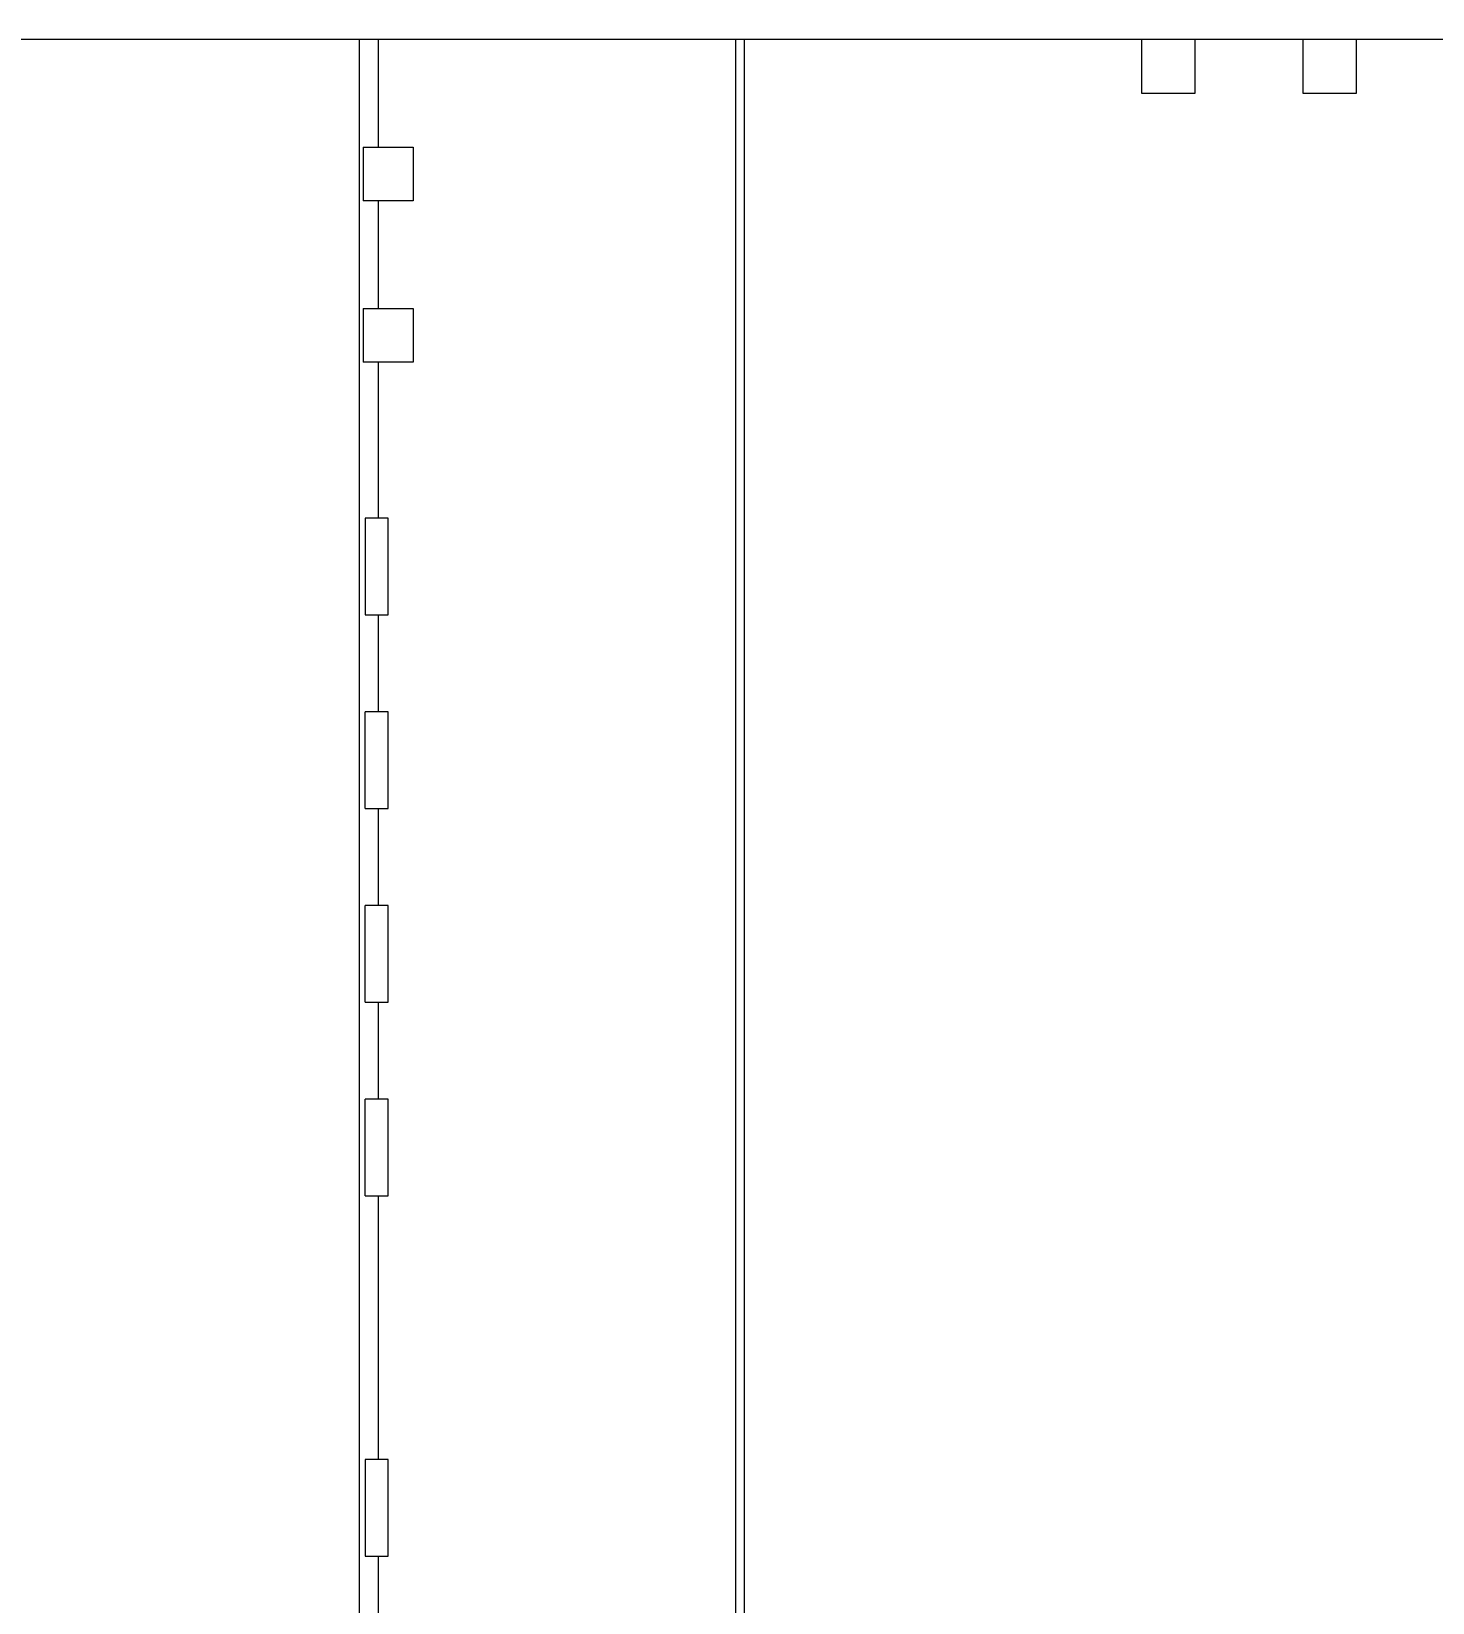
# Model space of a CAD drawing. Header units: inches. Extents: x 2395 to 4256, y 1126 to 1576.
# Drawn here: x 2580.65 to 2606.69, y 1431.25 to 1460.46 of the extents above; entities that cross this region are included whole.
import ezdxf

# ---------------------------------------------------------------- set-up
doc = ezdxf.new("R2010")
doc.units = ezdxf.units.IN
doc.header["$LTSCALE"] = 15
doc.styles.get("Standard").update_dxf_attribs({"font": 'txt', "bigfont": 'gbcbig.shx'})
doc.dimstyles.new('3', dxfattribs={"dimtxt": 3, "dimasz": 1, "dimexe": 0.18, "dimexo": 0.0625, "dimgap": 0.09, "dimtad": 0, "dimdsep": 46, "dimtxsty": 'Standard', "dimcen": 1, "dimclrd": 3, "dimclre": 3, "dimadec": 0, "dimazin": 2, "dimtfac": 1, "dimtofl": 0, "dimtmove": 0, "dimatfit": 3, "dimfxl": 1, "dimtolj": 1, "dimtzin": 0, "dimarcsym": 0})

# ---------------------------------------------------------------- blocks, each defined once
blk = doc.blocks.new('*D407')
at = {"color": 3, "lineweight": -2}
for p, q in [((2573.779, 1460.377), (2573.779, 1467.749)), ((2656.779, 1460.377), (2656.779, 1467.749)), ((2574.779, 1467.569), (2612.689, 1467.569)), ((2655.779, 1467.569), (2617.869, 1467.569))]:
    blk.add_line(p, q, dxfattribs=at)
at = {"color": 3}
for points in [[(2574.779, 1467.736), (2574.779, 1467.402), (2573.779, 1467.569)], [(2655.779, 1467.736), (2655.779, 1467.402), (2656.779, 1467.569)]]:
    blk.add_solid(points, dxfattribs=at)
at = {"layer": 'Defpoints', "color": 0}
for p in [(2573.779, 1467.569), (2573.779, 1460.314), (2656.779, 1460.314)]:
    blk.add_point(p, dxfattribs=at)
at = {"color": 0, "insert": (2615.279, 1467.569), "char_height": 3, "attachment_point": 5}
blk.add_mtext('\\A1;83', dxfattribs=at)

msp = doc.modelspace()

# ---------------------------------------------------------------- linework, layer by layer
at = {"color": 7, "linetype": 'Continuous', "lineweight": 15}
for p, q in [((2656.779, 1460.314), (2573.779, 1460.314)), ((2586.742, 1460.314), (2586.742, 1306.814)), ((2587.092, 1460.314), (2587.092, 1458.314)), ((2593.737, 1460.314), (2593.737, 1306.814)), ((2593.895, 1460.314), (2593.895, 1306.814)), ((2601.279, 1460.314), (2601.279, 1459.314)), ((2602.279, 1459.314), (2602.279, 1460.314)), ((2604.279, 1460.314), (2604.279, 1459.314)), ((2605.279, 1459.314), (2605.279, 1460.314)), ((2601.279, 1459.314), (2602.279, 1459.314)), ((2604.279, 1459.314), (2605.279, 1459.314)), ((2586.816, 1458.314), (2586.816, 1457.314)), ((2586.816, 1458.314), (2587.742, 1458.314)), ((2587.742, 1458.314), (2587.742, 1457.314)), ((2587.742, 1457.314), (2586.816, 1457.314)), ((2587.092, 1457.314), (2587.092, 1455.314)), ((2586.816, 1455.314), (2586.816, 1454.314)), ((2586.816, 1455.314), (2587.742, 1455.314)), ((2587.742, 1455.314), (2587.742, 1454.314)), ((2587.742, 1454.314), (2586.816, 1454.314)), ((2587.092, 1454.314), (2587.092, 1451.414)), ((2587.092, 1451.414), (2586.853, 1451.414)), ((2586.853, 1451.414), (2586.853, 1449.614)), ((2587.279, 1451.414), (2587.092, 1451.414)), ((2587.279, 1449.614), (2587.279, 1451.414)), ((2586.853, 1449.614), (2587.092, 1449.614)), ((2587.092, 1449.614), (2587.092, 1447.814)), ((2587.092, 1449.614), (2587.279, 1449.614)), ((2587.092, 1447.814), (2586.853, 1447.814)), ((2586.853, 1446.014), (2586.853, 1447.814)), ((2587.279, 1447.814), (2587.092, 1447.814)), ((2587.279, 1446.014), (2587.279, 1447.814)), ((2586.853, 1446.014), (2587.092, 1446.014)), ((2587.092, 1446.014), (2587.092, 1444.214)), ((2587.092, 1446.014), (2587.279, 1446.014)), ((2587.092, 1444.214), (2586.853, 1444.214)), ((2586.853, 1442.414), (2586.853, 1444.214)), ((2587.279, 1444.214), (2587.092, 1444.214)), ((2587.279, 1442.414), (2587.279, 1444.214)), ((2586.853, 1442.414), (2587.092, 1442.414)), ((2587.092, 1442.414), (2587.092, 1440.614)), ((2587.092, 1442.414), (2587.279, 1442.414)), ((2586.853, 1438.814), (2586.853, 1440.614)), ((2587.092, 1440.614), (2586.853, 1440.614)), ((2587.279, 1440.614), (2587.092, 1440.614)), ((2587.279, 1438.814), (2587.279, 1440.614)), ((2586.853, 1438.814), (2587.092, 1438.814)), ((2587.092, 1438.814), (2587.092, 1433.914)), ((2587.092, 1438.814), (2587.279, 1438.814)), ((2587.092, 1433.914), (2586.853, 1433.914)), ((2586.853, 1433.914), (2586.853, 1432.114)), ((2587.279, 1433.914), (2587.092, 1433.914)), ((2587.279, 1432.114), (2587.279, 1433.914)), ((2586.853, 1432.114), (2587.092, 1432.114)), ((2587.092, 1432.114), (2587.092, 1430.314)), ((2587.092, 1432.114), (2587.279, 1432.114))]:
    msp.add_line(p, q, dxfattribs=at)

# ---------------------------------------------------------------- dimensions: what is measured, and where the dimension line sits
dim = msp.add_linear_dim(base=(2573.779, 1467.569), p1=(2656.779, 1460.314), p2=(2573.779, 1460.314), dimstyle='3')
dim.commit()
dim.dimension.update_dxf_attribs({"geometry": '*D407', "text_midpoint": (2615.279, 1467.569)})

doc.saveas('drawing.dxf')
